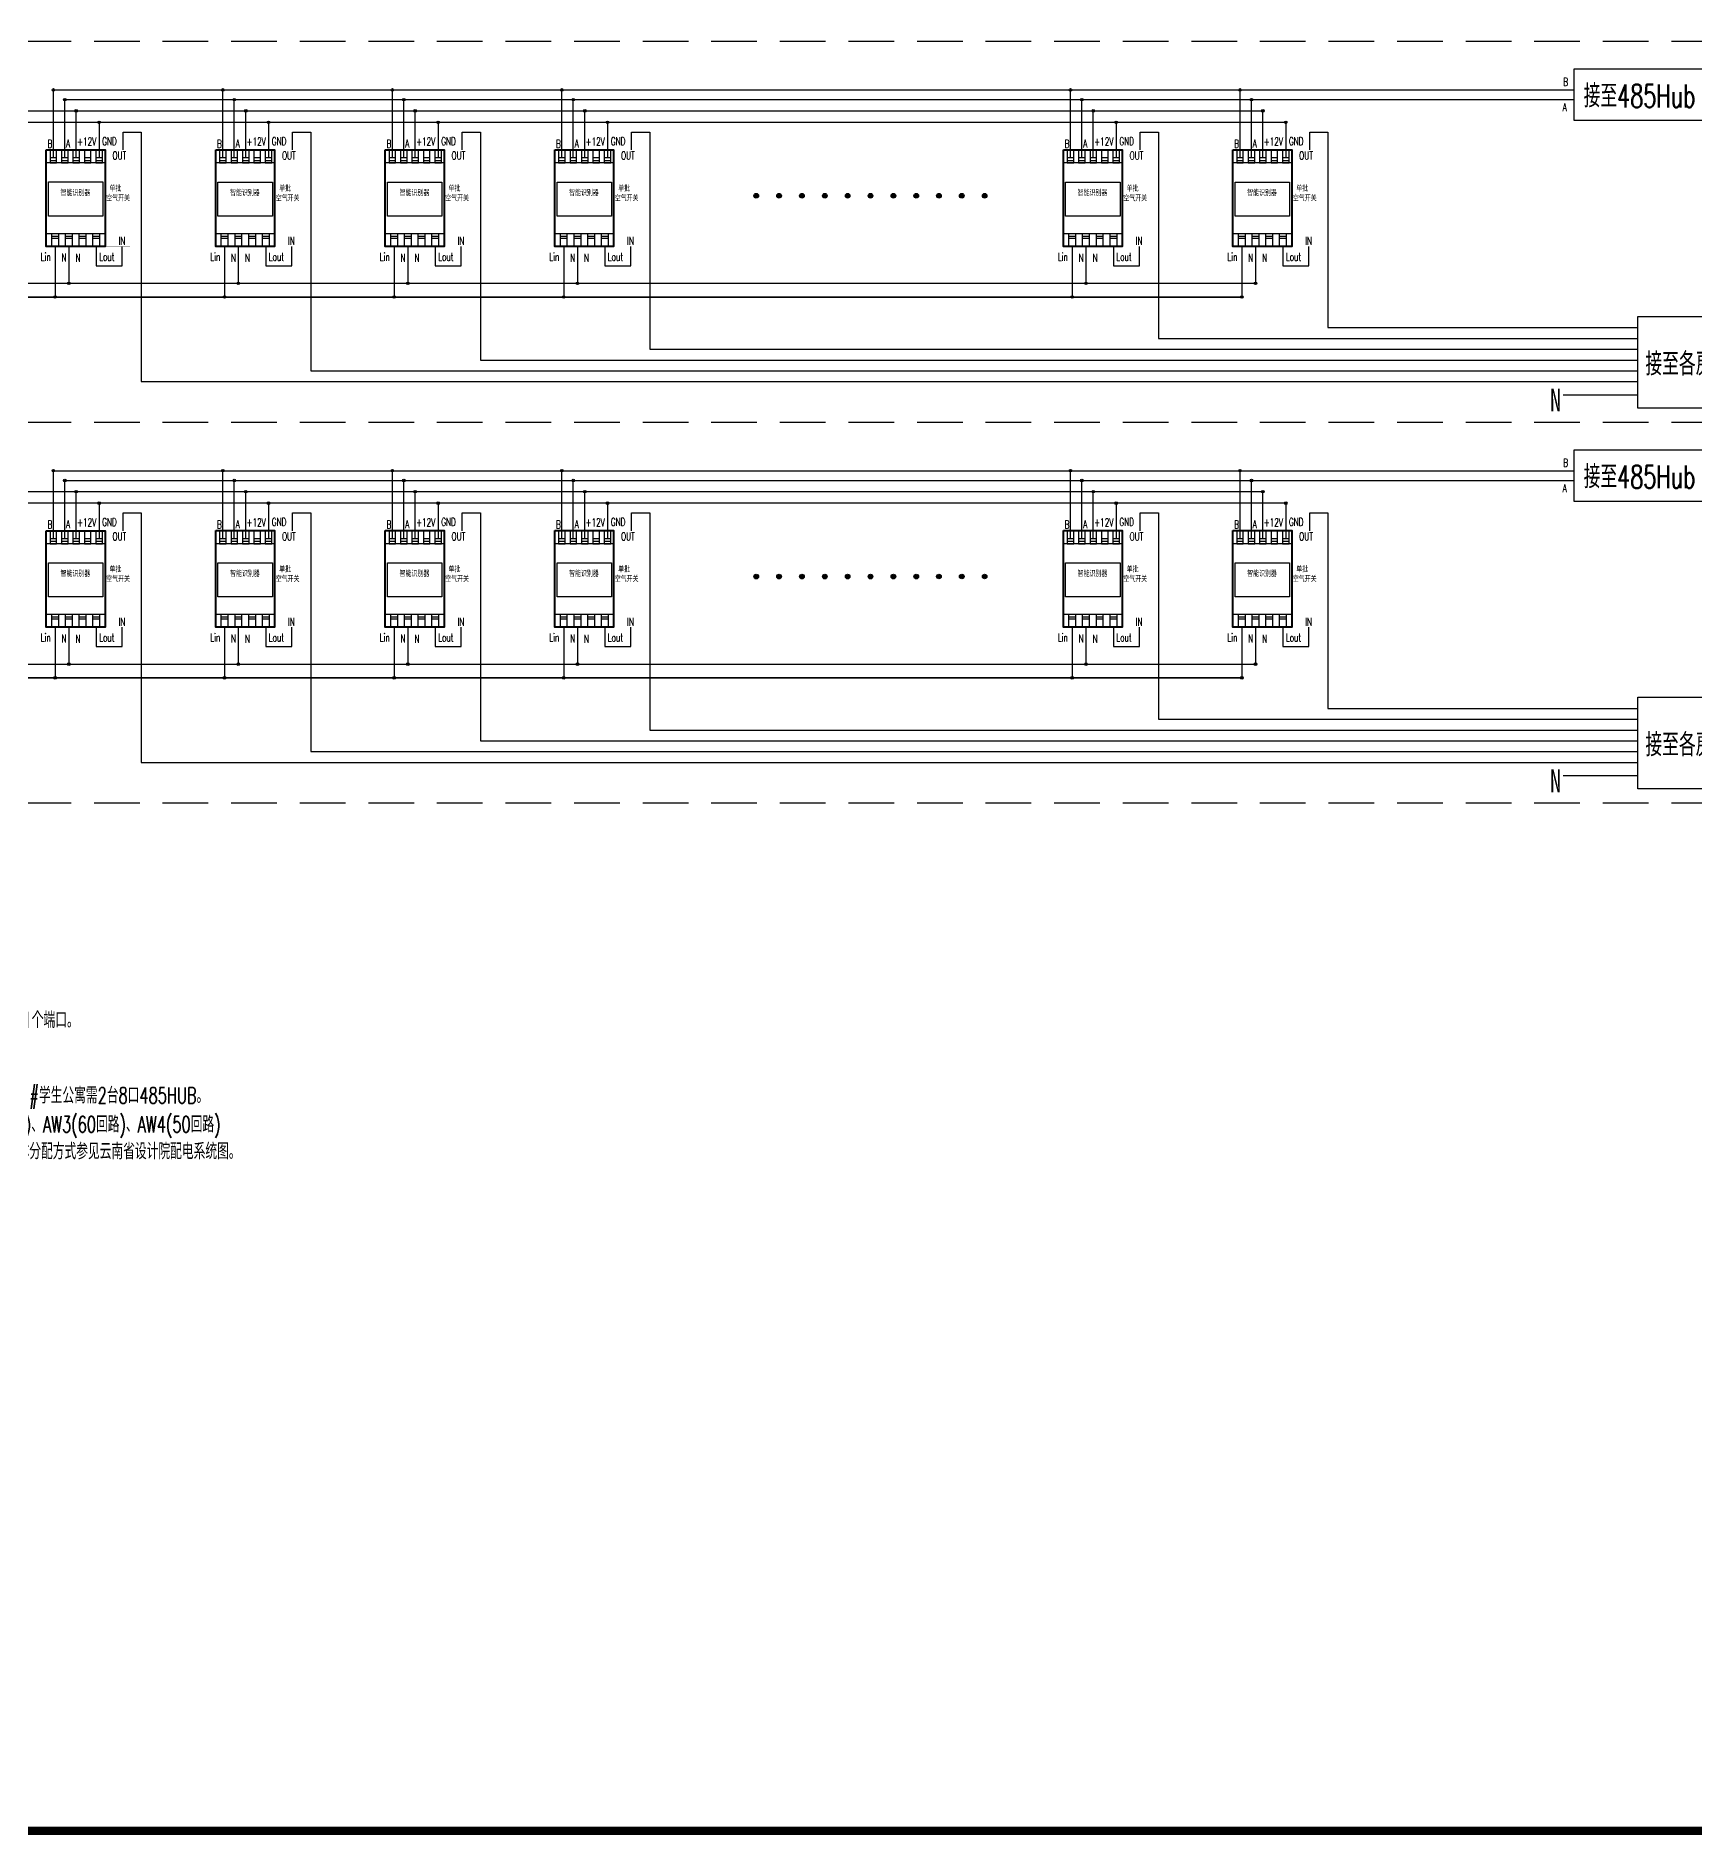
# Model space of a CAD drawing. Header units: millimetres. Extents: x -14098 to 347972, y -58509 to 133182.
# Drawn here: x 27629 to 63893, y 38910 to 78253 of the extents above; entities that cross this region are included whole.
import ezdxf
from ezdxf.enums import TextEntityAlignment as Align

# ---------------------------------------------------------------- set-up
doc = ezdxf.new("R2010")
doc.units = ezdxf.units.MM
doc.header["$LTSCALE"] = 1000
doc.linetypes.add('DASHED2', pattern=[0.375, 0.25, -0.125])
for name, color, linetype in [('5剖面线层', 1, 'Continuous'), ('6文字层', 3, 'Continuous'), ('RD', 1, 'Continuous'), ('图框', 7, 'Continuous')]:
    doc.layers.add(name, color=color, linetype=linetype)
doc.styles.add('PC_TEXTSTYLE', font='simplex.shx', dxfattribs={"width": 0.707, "bigfont": 'intecad.shx'})
doc.styles.add('Z', font='romans', dxfattribs={"width": 0.8, "bigfont": 'z'})
doc.styles.add('样式 1', font='', dxfattribs={"width": 0.707})
doc.styles.get('样式 1').set_extended_font_data('KaiTi_GB2312')

# ---------------------------------------------------------------- blocks, each defined once
blk = doc.blocks.new('A$C324759D8')
for p, q in [((276, 2276), (276, 2607)), ((526, 2276), (526, 2607))]:
    blk.add_line(p, q)
for points in [[(122, 2452), (1407, 2452), (1407, 2166), (122, 2166)], [(204, 2166), (348, 2166), (348, 2452), (204, 2452)], [(454, 2166), (598, 2166), (598, 2452), (454, 2452)], [(704, 2166), (848, 2166), (848, 2452), (704, 2452)], [(954, 2166), (1098, 2166), (1098, 2452), (954, 2452)], [(1204, 2166), (1348, 2166), (1348, 2452), (1204, 2452)], [(204, 2223), (348, 2223), (348, 2276), (204, 2276)], [(454, 2223), (598, 2223), (598, 2276), (454, 2276)], [(704, 2223), (848, 2223), (848, 2276), (704, 2276)], [(954, 2223), (1098, 2223), (1098, 2276), (954, 2276)], [(1204, 2223), (1348, 2223), (1348, 2276), (1204, 2276)], [(169, 1749), (1360, 1749), (1360, 1005), (169, 1005)], [(122, 624), (1407, 624), (1407, 338), (122, 338)], [(242, 624), (387, 624), (387, 338), (242, 338)], [(242, 567), (387, 567), (387, 514), (242, 514)], [(542, 624), (687, 624), (687, 338), (542, 338)], [(542, 567), (687, 567), (687, 514), (542, 514)], [(842, 624), (987, 624), (987, 338), (842, 338)], [(842, 567), (987, 567), (987, 514), (842, 514)], [(1142, 624), (1287, 624), (1287, 338), (1142, 338)], [(1142, 567), (1287, 567), (1287, 514), (1142, 514)]]:
    blk.add_lwpolyline(points, close=True)
at = {"lineweight": 40}
blk.add_lwpolyline([(122, 2452), (1407, 2452), (1407, 338), (122, 338)], close=True, dxfattribs=at)
at = {"layer": 'RD', "color": 0, "const_width": 1}
blk.add_lwpolyline([(1407, 2452), (1950, 2452), (1950, 338), (1407, 338), (1407, 2452)], dxfattribs=at)
at = {"layer": '6文字层', "color": 7, "style": 'PC_TEXTSTYLE', "width": 0.667}
for s, p in [('B', (148, 2499)), ('A', (555, 2504)), ('+12V', (795, 2546)), ('GND', (1345, 2554)), ('OUT', (1570, 2239)), ('IN', (1701, 372)), ('Lin', (0, 28)), ('N', (455, 7)), ('N', (761, 0)), ('Lout', (1278, 27))]:
    blk.add_text(s, height=175, dxfattribs=at).set_placement(p)
at = {"layer": '6文字层', "color": 7, "style": 'Z', "width": 0.8}
for s, p in [('智能识别器', (433, 1571)), ('单批', (1505, 1668)), ('空气开关', (1432, 1456))]:
    blk.add_text(s, height=125, dxfattribs=at).set_placement(p, align=Align.TOP_LEFT)

msp = doc.modelspace()

# ---------------------------------------------------------------- hatches: boundary and pattern name
at = {"layer": '5剖面线层'}
h = msp.add_hatch(color=5, dxfattribs=at)
h.paths.add_polyline_path([(27980, 77073), (28009, 77073), (28037, 77073, 1)])
h.paths.add_polyline_path([(28037, 77073), (28009, 77073), (28009, 77045, 0.414214)])
h.paths.add_polyline_path([(28009, 77073), (27980, 77073, 0.414214), (28009, 77045)])
h = msp.add_hatch(color=5, dxfattribs=at)
h.paths.add_polyline_path([(28230, 76860), (28259, 76860), (28287, 76860, 1)])
h.paths.add_polyline_path([(28287, 76860), (28259, 76860), (28259, 76831, 0.414214)])
h.paths.add_polyline_path([(28259, 76860), (28230, 76860, 0.414214), (28259, 76831)])
h = msp.add_hatch(color=5, dxfattribs=at)
h.paths.add_polyline_path([(31688, 77073), (31717, 77073), (31745, 77073, 1)])
h.paths.add_polyline_path([(31745, 77073), (31717, 77073), (31717, 77045, 0.414214)])
h.paths.add_polyline_path([(31717, 77073), (31688, 77073, 0.414214), (31717, 77045)])
h = msp.add_hatch(color=5, dxfattribs=at)
h.paths.add_polyline_path([(31938, 76860), (31967, 76860), (31995, 76860, 1)])
h.paths.add_polyline_path([(31995, 76860), (31967, 76860), (31967, 76831, 0.414214)])
h.paths.add_polyline_path([(31967, 76860), (31938, 76860, 0.414214), (31967, 76831)])
h = msp.add_hatch(color=5, dxfattribs=at)
h.paths.add_polyline_path([(35396, 77073), (35424, 77073), (35453, 77073, 1)])
h.paths.add_polyline_path([(35453, 77073), (35424, 77073), (35424, 77045, 0.414214)])
h.paths.add_polyline_path([(35424, 77073), (35396, 77073, 0.414214), (35424, 77045)])
h = msp.add_hatch(color=5, dxfattribs=at)
h.paths.add_polyline_path([(35646, 76860), (35674, 76860), (35703, 76860, 1)])
h.paths.add_polyline_path([(35703, 76860), (35674, 76860), (35674, 76831, 0.414214)])
h.paths.add_polyline_path([(35674, 76860), (35646, 76860, 0.414214), (35674, 76831)])
h = msp.add_hatch(color=5, dxfattribs=at)
h.paths.add_polyline_path([(39104, 77073), (39132, 77073), (39160, 77073, 1)])
h.paths.add_polyline_path([(39160, 77073), (39132, 77073), (39132, 77045, 0.414214)])
h.paths.add_polyline_path([(39132, 77073), (39104, 77073, 0.414214), (39132, 77045)])
h = msp.add_hatch(color=5, dxfattribs=at)
h.paths.add_polyline_path([(39354, 76860), (39382, 76860), (39410, 76860, 1)])
h.paths.add_polyline_path([(39410, 76860), (39382, 76860), (39382, 76831, 0.414214)])
h.paths.add_polyline_path([(39382, 76860), (39354, 76860, 0.414214), (39382, 76831)])
h = msp.add_hatch(color=5, dxfattribs=at)
h.paths.add_polyline_path([(50227, 77073), (50255, 77073), (50284, 77073, 1)])
h.paths.add_polyline_path([(50284, 77073), (50255, 77073), (50255, 77045, 0.414214)])
h.paths.add_polyline_path([(50255, 77073), (50227, 77073, 0.414214), (50255, 77045)])
h = msp.add_hatch(color=5, dxfattribs=at)
h.paths.add_polyline_path([(50477, 76860), (50505, 76860), (50534, 76860, 1)])
h.paths.add_polyline_path([(50534, 76860), (50505, 76860), (50505, 76831, 0.414214)])
h.paths.add_polyline_path([(50505, 76860), (50477, 76860, 0.414214), (50505, 76831)])
h = msp.add_hatch(color=5, dxfattribs=at)
h.paths.add_polyline_path([(53935, 77073), (53963, 77073), (53991, 77073, 1)])
h.paths.add_polyline_path([(53991, 77073), (53963, 77073), (53963, 77045, 0.414214)])
h.paths.add_polyline_path([(53963, 77073), (53935, 77073, 0.414214), (53963, 77045)])
h = msp.add_hatch(color=5, dxfattribs=at)
h.paths.add_polyline_path([(54185, 76860), (54213, 76860), (54241, 76860, 1)])
h.paths.add_polyline_path([(54241, 76860), (54213, 76860), (54213, 76831, 0.414214)])
h.paths.add_polyline_path([(54213, 76860), (54185, 76860, 0.414214), (54213, 76831)])
h = msp.add_hatch(color=4, dxfattribs=at)
h.paths.add_polyline_path([(28480, 76616), (28509, 76616), (28537, 76616, 1)])
h.paths.add_polyline_path([(28537, 76616), (28509, 76616), (28509, 76587, 0.414214)])
h.paths.add_polyline_path([(28509, 76616), (28480, 76616, 0.414214), (28509, 76587)])
h = msp.add_hatch(color=6, dxfattribs=at)
h.paths.add_polyline_path([(28980, 76363), (29009, 76363), (29037, 76363, 1)])
h.paths.add_polyline_path([(29037, 76363), (29009, 76363), (29009, 76335, 0.414214)])
h.paths.add_polyline_path([(29009, 76363), (28980, 76363, 0.414214), (29009, 76335)])
h = msp.add_hatch(color=6, dxfattribs=at)
h.paths.add_polyline_path([(28980, 76363), (29009, 76363), (29037, 76363, 1)])
h.paths.add_polyline_path([(29037, 76363), (29009, 76363), (29009, 76335, 0.414214)])
h.paths.add_polyline_path([(29009, 76363), (28980, 76363, 0.414214), (29009, 76335)])
h = msp.add_hatch(color=4, dxfattribs=at)
h.paths.add_polyline_path([(32188, 76616), (32217, 76616), (32245, 76616, 1)])
h.paths.add_polyline_path([(32245, 76616), (32217, 76616), (32217, 76587, 0.414214)])
h.paths.add_polyline_path([(32217, 76616), (32188, 76616, 0.414214), (32217, 76587)])
h = msp.add_hatch(color=6, dxfattribs=at)
h.paths.add_polyline_path([(32688, 76363), (32717, 76363), (32745, 76363, 1)])
h.paths.add_polyline_path([(32745, 76363), (32717, 76363), (32717, 76335, 0.414214)])
h.paths.add_polyline_path([(32717, 76363), (32688, 76363, 0.414214), (32717, 76335)])
h = msp.add_hatch(color=6, dxfattribs=at)
h.paths.add_polyline_path([(32688, 76363), (32717, 76363), (32745, 76363, 1)])
h.paths.add_polyline_path([(32745, 76363), (32717, 76363), (32717, 76335, 0.414214)])
h.paths.add_polyline_path([(32717, 76363), (32688, 76363, 0.414214), (32717, 76335)])
h = msp.add_hatch(color=4, dxfattribs=at)
h.paths.add_polyline_path([(35896, 76616), (35924, 76616), (35953, 76616, 1)])
h.paths.add_polyline_path([(35953, 76616), (35924, 76616), (35924, 76587, 0.414214)])
h.paths.add_polyline_path([(35924, 76616), (35896, 76616, 0.414214), (35924, 76587)])
h = msp.add_hatch(color=6, dxfattribs=at)
h.paths.add_polyline_path([(36396, 76363), (36424, 76363), (36453, 76363, 1)])
h.paths.add_polyline_path([(36453, 76363), (36424, 76363), (36424, 76335, 0.414214)])
h.paths.add_polyline_path([(36424, 76363), (36396, 76363, 0.414214), (36424, 76335)])
h = msp.add_hatch(color=6, dxfattribs=at)
h.paths.add_polyline_path([(36396, 76363), (36424, 76363), (36453, 76363, 1)])
h.paths.add_polyline_path([(36453, 76363), (36424, 76363), (36424, 76335, 0.414214)])
h.paths.add_polyline_path([(36424, 76363), (36396, 76363, 0.414214), (36424, 76335)])
h = msp.add_hatch(color=4, dxfattribs=at)
h.paths.add_polyline_path([(39604, 76616), (39632, 76616), (39660, 76616, 1)])
h.paths.add_polyline_path([(39660, 76616), (39632, 76616), (39632, 76587, 0.414214)])
h.paths.add_polyline_path([(39632, 76616), (39604, 76616, 0.414214), (39632, 76587)])
h = msp.add_hatch(color=6, dxfattribs=at)
h.paths.add_polyline_path([(40104, 76363), (40132, 76363), (40160, 76363, 1)])
h.paths.add_polyline_path([(40160, 76363), (40132, 76363), (40132, 76335, 0.414214)])
h.paths.add_polyline_path([(40132, 76363), (40104, 76363, 0.414214), (40132, 76335)])
h = msp.add_hatch(color=6, dxfattribs=at)
h.paths.add_polyline_path([(40104, 76363), (40132, 76363), (40160, 76363, 1)])
h.paths.add_polyline_path([(40160, 76363), (40132, 76363), (40132, 76335, 0.414214)])
h.paths.add_polyline_path([(40132, 76363), (40104, 76363, 0.414214), (40132, 76335)])
h = msp.add_hatch(color=4, dxfattribs=at)
h.paths.add_polyline_path([(50727, 76616), (50755, 76616), (50784, 76616, 1)])
h.paths.add_polyline_path([(50784, 76616), (50755, 76616), (50755, 76587, 0.414214)])
h.paths.add_polyline_path([(50755, 76616), (50727, 76616, 0.414214), (50755, 76587)])
h = msp.add_hatch(color=6, dxfattribs=at)
h.paths.add_polyline_path([(51227, 76363), (51255, 76363), (51284, 76363, 1)])
h.paths.add_polyline_path([(51284, 76363), (51255, 76363), (51255, 76335, 0.414214)])
h.paths.add_polyline_path([(51255, 76363), (51227, 76363, 0.414214), (51255, 76335)])
h = msp.add_hatch(color=6, dxfattribs=at)
h.paths.add_polyline_path([(51227, 76363), (51255, 76363), (51284, 76363, 1)])
h.paths.add_polyline_path([(51284, 76363), (51255, 76363), (51255, 76335, 0.414214)])
h.paths.add_polyline_path([(51255, 76363), (51227, 76363, 0.414214), (51255, 76335)])
h = msp.add_hatch(color=4, dxfattribs=at)
h.paths.add_polyline_path([(54435, 76616), (54463, 76616), (54491, 76616, 1)])
h.paths.add_polyline_path([(54491, 76616), (54463, 76616), (54463, 76587, 0.414214)])
h.paths.add_polyline_path([(54463, 76616), (54435, 76616, 0.414214), (54463, 76587)])
h = msp.add_hatch(color=6, dxfattribs=at)
h.paths.add_polyline_path([(54935, 76363), (54963, 76363), (54991, 76363, 1)])
h.paths.add_polyline_path([(54991, 76363), (54963, 76363), (54963, 76335, 0.414214)])
h.paths.add_polyline_path([(54963, 76363), (54935, 76363, 0.414214), (54963, 76335)])
h = msp.add_hatch(color=6, dxfattribs=at)
h.paths.add_polyline_path([(54935, 76363), (54963, 76363), (54991, 76363, 1)])
h.paths.add_polyline_path([(54991, 76363), (54963, 76363), (54963, 76335, 0.414214)])
h.paths.add_polyline_path([(54963, 76363), (54935, 76363, 0.414214), (54963, 76335)])
for points in [[(43432, 74758, 1), (43331, 74758, 1)], [(43932, 74758, 1), (43831, 74758, 1)], [(44432, 74758, 1), (44331, 74758, 1)], [(44932, 74758, 1), (44831, 74758, 1)], [(45432, 74758, 1), (45331, 74758, 1)], [(45932, 74758, 1), (45831, 74758, 1)], [(46432, 74758, 1), (46331, 74758, 1)], [(46932, 74758, 1), (46831, 74758, 1)], [(47428, 74759, 1), (47327, 74759, 1)], [(47928, 74759, 1), (47827, 74759, 1)], [(48428, 74759, 1), (48327, 74759, 1)], [(43432, 66430, 1), (43331, 66430, 1)], [(43932, 66430, 1), (43831, 66430, 1)], [(44432, 66430, 1), (44331, 66430, 1)], [(44932, 66430, 1), (44831, 66430, 1)], [(45432, 66430, 1), (45331, 66430, 1)], [(45932, 66430, 1), (45831, 66430, 1)], [(46432, 66430, 1), (46331, 66430, 1)], [(46932, 66430, 1), (46831, 66430, 1)], [(47428, 66432, 1), (47327, 66432, 1)], [(47928, 66432, 1), (47827, 66432, 1)], [(48428, 66432, 1), (48327, 66432, 1)]]:
    msp.add_hatch(color=4, dxfattribs=at).paths.add_polyline_path(points)
h = msp.add_hatch(color=4, dxfattribs=at)
h.paths.add_polyline_path([(28319, 72844), (28347, 72844), (28376, 72844, 1)])
h.paths.add_polyline_path([(28376, 72844), (28347, 72844), (28347, 72815, 0.414214)])
h.paths.add_polyline_path([(28347, 72844), (28319, 72844, 0.414214), (28347, 72815)])
h = msp.add_hatch(color=4, dxfattribs=at)
h.paths.add_polyline_path([(32027, 72844), (32055, 72844), (32084, 72844, 1)])
h.paths.add_polyline_path([(32084, 72844), (32055, 72844), (32055, 72815, 0.414214)])
h.paths.add_polyline_path([(32055, 72844), (32027, 72844, 0.414214), (32055, 72815)])
h = msp.add_hatch(color=4, dxfattribs=at)
h.paths.add_polyline_path([(35734, 72844), (35763, 72844), (35791, 72844, 1)])
h.paths.add_polyline_path([(35791, 72844), (35763, 72844), (35763, 72815, 0.414214)])
h.paths.add_polyline_path([(35763, 72844), (35734, 72844, 0.414214), (35763, 72815)])
h = msp.add_hatch(color=4, dxfattribs=at)
h.paths.add_polyline_path([(39442, 72844), (39471, 72844), (39499, 72844, 1)])
h.paths.add_polyline_path([(39499, 72844), (39471, 72844), (39471, 72815, 0.414214)])
h.paths.add_polyline_path([(39471, 72844), (39442, 72844, 0.414214), (39471, 72815)])
h = msp.add_hatch(color=4, dxfattribs=at)
h.paths.add_polyline_path([(50565, 72844), (50594, 72844), (50622, 72844, 1)])
h.paths.add_polyline_path([(50622, 72844), (50594, 72844), (50594, 72815, 0.414214)])
h.paths.add_polyline_path([(50594, 72844), (50565, 72844, 0.414214), (50594, 72815)])
h = msp.add_hatch(color=4, dxfattribs=at)
h.paths.add_polyline_path([(54273, 72844), (54302, 72844), (54330, 72844, 1)])
h.paths.add_polyline_path([(54330, 72844), (54302, 72844), (54302, 72815, 0.414214)])
h.paths.add_polyline_path([(54302, 72844), (54273, 72844, 0.414214), (54302, 72815)])
h = msp.add_hatch(color=1, dxfattribs=at)
h.paths.add_polyline_path([(28019, 72544), (28047, 72544), (28076, 72544, 1)])
h.paths.add_polyline_path([(28076, 72544), (28047, 72544), (28047, 72516, 0.414214)])
h.paths.add_polyline_path([(28047, 72544), (28019, 72544, 0.414214), (28047, 72516)])
h = msp.add_hatch(color=1, dxfattribs=at)
h.paths.add_polyline_path([(31727, 72544), (31755, 72544), (31784, 72544, 1)])
h.paths.add_polyline_path([(31784, 72544), (31755, 72544), (31755, 72516, 0.414214)])
h.paths.add_polyline_path([(31755, 72544), (31727, 72544, 0.414214), (31755, 72516)])
h = msp.add_hatch(color=1, dxfattribs=at)
h.paths.add_polyline_path([(35434, 72544), (35463, 72544), (35491, 72544, 1)])
h.paths.add_polyline_path([(35491, 72544), (35463, 72544), (35463, 72516, 0.414214)])
h.paths.add_polyline_path([(35463, 72544), (35434, 72544, 0.414214), (35463, 72516)])
h = msp.add_hatch(color=1, dxfattribs=at)
h.paths.add_polyline_path([(39142, 72544), (39171, 72544), (39199, 72544, 1)])
h.paths.add_polyline_path([(39199, 72544), (39171, 72544), (39171, 72516, 0.414214)])
h.paths.add_polyline_path([(39171, 72544), (39142, 72544, 0.414214), (39171, 72516)])
h = msp.add_hatch(color=1, dxfattribs=at)
h.paths.add_polyline_path([(50265, 72544), (50294, 72544), (50322, 72544, 1)])
h.paths.add_polyline_path([(50322, 72544), (50294, 72544), (50294, 72516, 0.414214)])
h.paths.add_polyline_path([(50294, 72544), (50265, 72544, 0.414214), (50294, 72516)])
h = msp.add_hatch(color=1, dxfattribs=at)
h.paths.add_polyline_path([(53973, 72544), (54002, 72544), (54030, 72544, 1)])
h.paths.add_polyline_path([(54030, 72544), (54002, 72544), (54002, 72516, 0.414214)])
h.paths.add_polyline_path([(54002, 72544), (53973, 72544, 0.414214), (54002, 72516)])
h = msp.add_hatch(color=5, dxfattribs=at)
h.paths.add_polyline_path([(27980, 68746), (28009, 68746), (28037, 68746, 1)])
h.paths.add_polyline_path([(28037, 68746), (28009, 68746), (28009, 68717, 0.414214)])
h.paths.add_polyline_path([(28009, 68746), (27980, 68746, 0.414214), (28009, 68717)])
h = msp.add_hatch(color=5, dxfattribs=at)
h.paths.add_polyline_path([(28230, 68532), (28259, 68532), (28287, 68532, 1)])
h.paths.add_polyline_path([(28287, 68532), (28259, 68532), (28259, 68503, 0.414214)])
h.paths.add_polyline_path([(28259, 68532), (28230, 68532, 0.414214), (28259, 68503)])
h = msp.add_hatch(color=5, dxfattribs=at)
h.paths.add_polyline_path([(31688, 68746), (31717, 68746), (31745, 68746, 1)])
h.paths.add_polyline_path([(31745, 68746), (31717, 68746), (31717, 68717, 0.414214)])
h.paths.add_polyline_path([(31717, 68746), (31688, 68746, 0.414214), (31717, 68717)])
h = msp.add_hatch(color=5, dxfattribs=at)
h.paths.add_polyline_path([(31938, 68532), (31967, 68532), (31995, 68532, 1)])
h.paths.add_polyline_path([(31995, 68532), (31967, 68532), (31967, 68503, 0.414214)])
h.paths.add_polyline_path([(31967, 68532), (31938, 68532, 0.414214), (31967, 68503)])
h = msp.add_hatch(color=5, dxfattribs=at)
h.paths.add_polyline_path([(35396, 68746), (35424, 68746), (35453, 68746, 1)])
h.paths.add_polyline_path([(35453, 68746), (35424, 68746), (35424, 68717, 0.414214)])
h.paths.add_polyline_path([(35424, 68746), (35396, 68746, 0.414214), (35424, 68717)])
h = msp.add_hatch(color=5, dxfattribs=at)
h.paths.add_polyline_path([(35646, 68532), (35674, 68532), (35703, 68532, 1)])
h.paths.add_polyline_path([(35703, 68532), (35674, 68532), (35674, 68503, 0.414214)])
h.paths.add_polyline_path([(35674, 68532), (35646, 68532, 0.414214), (35674, 68503)])
h = msp.add_hatch(color=5, dxfattribs=at)
h.paths.add_polyline_path([(39104, 68746), (39132, 68746), (39160, 68746, 1)])
h.paths.add_polyline_path([(39160, 68746), (39132, 68746), (39132, 68717, 0.414214)])
h.paths.add_polyline_path([(39132, 68746), (39104, 68746, 0.414214), (39132, 68717)])
h = msp.add_hatch(color=5, dxfattribs=at)
h.paths.add_polyline_path([(39354, 68532), (39382, 68532), (39410, 68532, 1)])
h.paths.add_polyline_path([(39410, 68532), (39382, 68532), (39382, 68503, 0.414214)])
h.paths.add_polyline_path([(39382, 68532), (39354, 68532, 0.414214), (39382, 68503)])
h = msp.add_hatch(color=5, dxfattribs=at)
h.paths.add_polyline_path([(50227, 68746), (50255, 68746), (50284, 68746, 1)])
h.paths.add_polyline_path([(50284, 68746), (50255, 68746), (50255, 68717, 0.414214)])
h.paths.add_polyline_path([(50255, 68746), (50227, 68746, 0.414214), (50255, 68717)])
h = msp.add_hatch(color=5, dxfattribs=at)
h.paths.add_polyline_path([(50477, 68532), (50505, 68532), (50534, 68532, 1)])
h.paths.add_polyline_path([(50534, 68532), (50505, 68532), (50505, 68503, 0.414214)])
h.paths.add_polyline_path([(50505, 68532), (50477, 68532, 0.414214), (50505, 68503)])
h = msp.add_hatch(color=5, dxfattribs=at)
h.paths.add_polyline_path([(53935, 68746), (53963, 68746), (53991, 68746, 1)])
h.paths.add_polyline_path([(53991, 68746), (53963, 68746), (53963, 68717, 0.414214)])
h.paths.add_polyline_path([(53963, 68746), (53935, 68746, 0.414214), (53963, 68717)])
h = msp.add_hatch(color=5, dxfattribs=at)
h.paths.add_polyline_path([(54185, 68532), (54213, 68532), (54241, 68532, 1)])
h.paths.add_polyline_path([(54241, 68532), (54213, 68532), (54213, 68503, 0.414214)])
h.paths.add_polyline_path([(54213, 68532), (54185, 68532, 0.414214), (54213, 68503)])
h = msp.add_hatch(color=4, dxfattribs=at)
h.paths.add_polyline_path([(28480, 68288), (28509, 68288), (28537, 68288, 1)])
h.paths.add_polyline_path([(28537, 68288), (28509, 68288), (28509, 68259, 0.414214)])
h.paths.add_polyline_path([(28509, 68288), (28480, 68288, 0.414214), (28509, 68259)])
h = msp.add_hatch(color=6, dxfattribs=at)
h.paths.add_polyline_path([(28980, 68035), (29009, 68035), (29037, 68035, 1)])
h.paths.add_polyline_path([(29037, 68035), (29009, 68035), (29009, 68007, 0.414214)])
h.paths.add_polyline_path([(29009, 68035), (28980, 68035, 0.414214), (29009, 68007)])
h = msp.add_hatch(color=6, dxfattribs=at)
h.paths.add_polyline_path([(28980, 68035), (29009, 68035), (29037, 68035, 1)])
h.paths.add_polyline_path([(29037, 68035), (29009, 68035), (29009, 68007, 0.414214)])
h.paths.add_polyline_path([(29009, 68035), (28980, 68035, 0.414214), (29009, 68007)])
h = msp.add_hatch(color=4, dxfattribs=at)
h.paths.add_polyline_path([(32188, 68288), (32217, 68288), (32245, 68288, 1)])
h.paths.add_polyline_path([(32245, 68288), (32217, 68288), (32217, 68259, 0.414214)])
h.paths.add_polyline_path([(32217, 68288), (32188, 68288, 0.414214), (32217, 68259)])
h = msp.add_hatch(color=6, dxfattribs=at)
h.paths.add_polyline_path([(32688, 68035), (32717, 68035), (32745, 68035, 1)])
h.paths.add_polyline_path([(32745, 68035), (32717, 68035), (32717, 68007, 0.414214)])
h.paths.add_polyline_path([(32717, 68035), (32688, 68035, 0.414214), (32717, 68007)])
h = msp.add_hatch(color=6, dxfattribs=at)
h.paths.add_polyline_path([(32688, 68035), (32717, 68035), (32745, 68035, 1)])
h.paths.add_polyline_path([(32745, 68035), (32717, 68035), (32717, 68007, 0.414214)])
h.paths.add_polyline_path([(32717, 68035), (32688, 68035, 0.414214), (32717, 68007)])
h = msp.add_hatch(color=4, dxfattribs=at)
h.paths.add_polyline_path([(35896, 68288), (35924, 68288), (35953, 68288, 1)])
h.paths.add_polyline_path([(35953, 68288), (35924, 68288), (35924, 68259, 0.414214)])
h.paths.add_polyline_path([(35924, 68288), (35896, 68288, 0.414214), (35924, 68259)])
h = msp.add_hatch(color=6, dxfattribs=at)
h.paths.add_polyline_path([(36396, 68035), (36424, 68035), (36453, 68035, 1)])
h.paths.add_polyline_path([(36453, 68035), (36424, 68035), (36424, 68007, 0.414214)])
h.paths.add_polyline_path([(36424, 68035), (36396, 68035, 0.414214), (36424, 68007)])
h = msp.add_hatch(color=6, dxfattribs=at)
h.paths.add_polyline_path([(36396, 68035), (36424, 68035), (36453, 68035, 1)])
h.paths.add_polyline_path([(36453, 68035), (36424, 68035), (36424, 68007, 0.414214)])
h.paths.add_polyline_path([(36424, 68035), (36396, 68035, 0.414214), (36424, 68007)])
h = msp.add_hatch(color=4, dxfattribs=at)
h.paths.add_polyline_path([(39604, 68288), (39632, 68288), (39660, 68288, 1)])
h.paths.add_polyline_path([(39660, 68288), (39632, 68288), (39632, 68259, 0.414214)])
h.paths.add_polyline_path([(39632, 68288), (39604, 68288, 0.414214), (39632, 68259)])
h = msp.add_hatch(color=6, dxfattribs=at)
h.paths.add_polyline_path([(40104, 68035), (40132, 68035), (40160, 68035, 1)])
h.paths.add_polyline_path([(40160, 68035), (40132, 68035), (40132, 68007, 0.414214)])
h.paths.add_polyline_path([(40132, 68035), (40104, 68035, 0.414214), (40132, 68007)])
h = msp.add_hatch(color=6, dxfattribs=at)
h.paths.add_polyline_path([(40104, 68035), (40132, 68035), (40160, 68035, 1)])
h.paths.add_polyline_path([(40160, 68035), (40132, 68035), (40132, 68007, 0.414214)])
h.paths.add_polyline_path([(40132, 68035), (40104, 68035, 0.414214), (40132, 68007)])
h = msp.add_hatch(color=4, dxfattribs=at)
h.paths.add_polyline_path([(50727, 68288), (50755, 68288), (50784, 68288, 1)])
h.paths.add_polyline_path([(50784, 68288), (50755, 68288), (50755, 68259, 0.414214)])
h.paths.add_polyline_path([(50755, 68288), (50727, 68288, 0.414214), (50755, 68259)])
h = msp.add_hatch(color=6, dxfattribs=at)
h.paths.add_polyline_path([(51227, 68035), (51255, 68035), (51284, 68035, 1)])
h.paths.add_polyline_path([(51284, 68035), (51255, 68035), (51255, 68007, 0.414214)])
h.paths.add_polyline_path([(51255, 68035), (51227, 68035, 0.414214), (51255, 68007)])
h = msp.add_hatch(color=6, dxfattribs=at)
h.paths.add_polyline_path([(51227, 68035), (51255, 68035), (51284, 68035, 1)])
h.paths.add_polyline_path([(51284, 68035), (51255, 68035), (51255, 68007, 0.414214)])
h.paths.add_polyline_path([(51255, 68035), (51227, 68035, 0.414214), (51255, 68007)])
h = msp.add_hatch(color=4, dxfattribs=at)
h.paths.add_polyline_path([(54435, 68288), (54463, 68288), (54491, 68288, 1)])
h.paths.add_polyline_path([(54491, 68288), (54463, 68288), (54463, 68259, 0.414214)])
h.paths.add_polyline_path([(54463, 68288), (54435, 68288, 0.414214), (54463, 68259)])
h = msp.add_hatch(color=6, dxfattribs=at)
h.paths.add_polyline_path([(54935, 68035), (54963, 68035), (54991, 68035, 1)])
h.paths.add_polyline_path([(54991, 68035), (54963, 68035), (54963, 68007, 0.414214)])
h.paths.add_polyline_path([(54963, 68035), (54935, 68035, 0.414214), (54963, 68007)])
h = msp.add_hatch(color=6, dxfattribs=at)
h.paths.add_polyline_path([(54935, 68035), (54963, 68035), (54991, 68035, 1)])
h.paths.add_polyline_path([(54991, 68035), (54963, 68035), (54963, 68007, 0.414214)])
h.paths.add_polyline_path([(54963, 68035), (54935, 68035, 0.414214), (54963, 68007)])
h = msp.add_hatch(color=4, dxfattribs=at)
h.paths.add_polyline_path([(28319, 64516), (28347, 64516), (28376, 64516, 1)])
h.paths.add_polyline_path([(28376, 64516), (28347, 64516), (28347, 64487, 0.414214)])
h.paths.add_polyline_path([(28347, 64516), (28319, 64516, 0.414214), (28347, 64487)])
h = msp.add_hatch(color=4, dxfattribs=at)
h.paths.add_polyline_path([(32027, 64516), (32055, 64516), (32084, 64516, 1)])
h.paths.add_polyline_path([(32084, 64516), (32055, 64516), (32055, 64487, 0.414214)])
h.paths.add_polyline_path([(32055, 64516), (32027, 64516, 0.414214), (32055, 64487)])
h = msp.add_hatch(color=4, dxfattribs=at)
h.paths.add_polyline_path([(35734, 64516), (35763, 64516), (35791, 64516, 1)])
h.paths.add_polyline_path([(35791, 64516), (35763, 64516), (35763, 64487, 0.414214)])
h.paths.add_polyline_path([(35763, 64516), (35734, 64516, 0.414214), (35763, 64487)])
h = msp.add_hatch(color=4, dxfattribs=at)
h.paths.add_polyline_path([(39442, 64516), (39471, 64516), (39499, 64516, 1)])
h.paths.add_polyline_path([(39499, 64516), (39471, 64516), (39471, 64487, 0.414214)])
h.paths.add_polyline_path([(39471, 64516), (39442, 64516, 0.414214), (39471, 64487)])
h = msp.add_hatch(color=4, dxfattribs=at)
h.paths.add_polyline_path([(50565, 64516), (50594, 64516), (50622, 64516, 1)])
h.paths.add_polyline_path([(50622, 64516), (50594, 64516), (50594, 64487, 0.414214)])
h.paths.add_polyline_path([(50594, 64516), (50565, 64516, 0.414214), (50594, 64487)])
h = msp.add_hatch(color=4, dxfattribs=at)
h.paths.add_polyline_path([(54273, 64516), (54302, 64516), (54330, 64516, 1)])
h.paths.add_polyline_path([(54330, 64516), (54302, 64516), (54302, 64487, 0.414214)])
h.paths.add_polyline_path([(54302, 64516), (54273, 64516, 0.414214), (54302, 64487)])
h = msp.add_hatch(color=1, dxfattribs=at)
h.paths.add_polyline_path([(28019, 64216), (28047, 64216), (28076, 64216, 1)])
h.paths.add_polyline_path([(28076, 64216), (28047, 64216), (28047, 64188, 0.414214)])
h.paths.add_polyline_path([(28047, 64216), (28019, 64216, 0.414214), (28047, 64188)])
h = msp.add_hatch(color=1, dxfattribs=at)
h.paths.add_polyline_path([(31727, 64216), (31755, 64216), (31784, 64216, 1)])
h.paths.add_polyline_path([(31784, 64216), (31755, 64216), (31755, 64188, 0.414214)])
h.paths.add_polyline_path([(31755, 64216), (31727, 64216, 0.414214), (31755, 64188)])
h = msp.add_hatch(color=1, dxfattribs=at)
h.paths.add_polyline_path([(35434, 64216), (35463, 64216), (35491, 64216, 1)])
h.paths.add_polyline_path([(35491, 64216), (35463, 64216), (35463, 64188, 0.414214)])
h.paths.add_polyline_path([(35463, 64216), (35434, 64216, 0.414214), (35463, 64188)])
h = msp.add_hatch(color=1, dxfattribs=at)
h.paths.add_polyline_path([(39142, 64216), (39171, 64216), (39199, 64216, 1)])
h.paths.add_polyline_path([(39199, 64216), (39171, 64216), (39171, 64188, 0.414214)])
h.paths.add_polyline_path([(39171, 64216), (39142, 64216, 0.414214), (39171, 64188)])
h = msp.add_hatch(color=1, dxfattribs=at)
h.paths.add_polyline_path([(50265, 64216), (50294, 64216), (50322, 64216, 1)])
h.paths.add_polyline_path([(50322, 64216), (50294, 64216), (50294, 64188, 0.414214)])
h.paths.add_polyline_path([(50294, 64216), (50265, 64216, 0.414214), (50294, 64188)])
h = msp.add_hatch(color=1, dxfattribs=at)
h.paths.add_polyline_path([(53973, 64216), (54002, 64216), (54030, 64216, 1)])
h.paths.add_polyline_path([(54030, 64216), (54002, 64216), (54002, 64188, 0.414214)])
h.paths.add_polyline_path([(54002, 64216), (53973, 64216, 0.414214), (54002, 64188)])

# ---------------------------------------------------------------- linework, layer by layer
at = {"color": 5}
for p, q in [((28009, 75918), (28009, 77073)), ((28009, 77073), (61273, 77073)), ((28259, 75918), (28259, 76860)), ((28259, 76860), (61273, 76860)), ((31717, 75918), (31717, 77073)), ((31967, 75918), (31967, 76860)), ((35424, 75918), (35424, 77073)), ((35674, 75918), (35674, 76860)), ((39132, 75918), (39132, 77073)), ((39382, 75918), (39382, 76860)), ((50255, 75918), (50255, 77073)), ((50505, 75918), (50505, 76860)), ((53963, 75918), (53963, 77073)), ((54213, 75918), (54213, 76860)), ((28009, 67590), (28009, 68746)), ((28009, 68746), (61273, 68746)), ((28259, 67590), (28259, 68532)), ((28259, 68532), (61273, 68532)), ((31717, 67590), (31717, 68746)), ((31967, 67590), (31967, 68532)), ((35424, 67590), (35424, 68746)), ((35674, 67590), (35674, 68532)), ((39132, 67590), (39132, 68746)), ((39382, 67590), (39382, 68532)), ((50255, 67590), (50255, 68746)), ((50505, 67590), (50505, 68532)), ((53963, 67590), (53963, 68746)), ((54213, 67590), (54213, 68532))]:
    msp.add_line(p, q, dxfattribs=at)
at = {"color": 6}
for p, q in [((29009, 76363), (25468, 76363)), ((29009, 76363), (29009, 75586)), ((54963, 76363), (29009, 76363)), ((29009, 76363), (29009, 75586)), ((32717, 76363), (32717, 75586)), ((32717, 76363), (32717, 75586)), ((36424, 76363), (36424, 75586)), ((36424, 76363), (36424, 75586)), ((40132, 76363), (40132, 75586)), ((40132, 76363), (40132, 75586)), ((51255, 76363), (51255, 75586)), ((51255, 76363), (51255, 75586)), ((54963, 76363), (54963, 75586)), ((54963, 76363), (54963, 75586)), ((29009, 68035), (25468, 68035)), ((29009, 68035), (29009, 67258)), ((54963, 68035), (29009, 68035)), ((29009, 68035), (29009, 67258)), ((32717, 68035), (32717, 67258)), ((32717, 68035), (32717, 67258)), ((36424, 68035), (36424, 67258)), ((36424, 68035), (36424, 67258)), ((40132, 68035), (40132, 67258)), ((40132, 68035), (40132, 67258)), ((51255, 68035), (51255, 67258)), ((51255, 68035), (51255, 67258)), ((54963, 68035), (54963, 67258)), ((54963, 68035), (54963, 67258))]:
    msp.add_line(p, q, dxfattribs=at)
at = {"color": 4}
for p, q in [((25968, 76616), (54463, 76616)), ((28509, 75586), (28509, 76616)), ((32217, 75586), (32217, 76616)), ((35924, 75586), (35924, 76616)), ((39632, 75586), (39632, 76616)), ((50755, 75586), (50755, 76616)), ((54463, 75586), (54463, 76616)), ((28347, 73649), (28347, 72844)), ((32055, 73649), (32055, 72844)), ((35763, 73649), (35763, 72844)), ((39471, 73649), (39471, 72844)), ((50594, 73649), (50594, 72844)), ((54302, 73649), (54302, 72844)), ((8540, 72844), (54302, 72844)), ((61029, 70405), (62667, 70405)), ((25968, 68288), (54463, 68288)), ((28509, 67258), (28509, 68288)), ((32217, 67258), (32217, 68288)), ((35924, 67258), (35924, 68288)), ((39632, 67258), (39632, 68288)), ((50755, 67258), (50755, 68288)), ((54463, 67258), (54463, 68288)), ((28347, 65321), (28347, 64516)), ((32055, 65321), (32055, 64516)), ((35763, 65321), (35763, 64516)), ((39471, 65321), (39471, 64516)), ((50594, 65321), (50594, 64516)), ((54302, 65321), (54302, 64516)), ((8540, 64516), (54302, 64516)), ((61029, 62077), (62667, 62077))]:
    msp.add_line(p, q, dxfattribs=at)
for p, q in [((28009, 75586), (28009, 75918)), ((28259, 75586), (28259, 75918)), ((28009, 67258), (28009, 67590)), ((28259, 67258), (28259, 67590))]:
    msp.add_line(p, q)
at = {"color": 1}
for p, q in [((28047, 73649), (28047, 72544)), ((31755, 73649), (31755, 72544)), ((35463, 73649), (35463, 72544)), ((39171, 73649), (39171, 72544)), ((50294, 73649), (50294, 72544)), ((54002, 73649), (54002, 72544)), ((28047, 65321), (28047, 64216)), ((31755, 65321), (31755, 64216)), ((35463, 65321), (35463, 64216)), ((39171, 65321), (39171, 64216)), ((50294, 65321), (50294, 64216)), ((54002, 65321), (54002, 64216))]:
    msp.add_line(p, q, dxfattribs=at)
at = {"color": 2}
for p, q in [((28947, 73649), (28947, 73228)), ((29517, 73228), (29517, 73649)), ((32655, 73649), (32655, 73228)), ((33225, 73228), (33225, 73649)), ((36363, 73649), (36363, 73228)), ((36932, 73228), (36932, 73649)), ((40071, 73649), (40071, 73228)), ((40640, 73228), (40640, 73649)), ((51194, 73649), (51194, 73228)), ((51763, 73228), (51763, 73649)), ((54902, 73649), (54902, 73228)), ((55471, 73228), (55471, 73649)), ((28947, 73228), (29517, 73228)), ((32655, 73228), (33225, 73228)), ((36363, 73228), (36932, 73228)), ((40071, 73228), (40640, 73228)), ((51194, 73228), (51763, 73228)), ((54902, 73228), (55471, 73228)), ((28947, 65321), (28947, 64900)), ((29517, 64900), (29517, 65321)), ((32655, 65321), (32655, 64900)), ((33225, 64900), (33225, 65321)), ((36363, 65321), (36363, 64900)), ((36932, 64900), (36932, 65321)), ((40071, 65321), (40071, 64900)), ((40640, 64900), (40640, 65321)), ((51194, 65321), (51194, 64900)), ((51763, 64900), (51763, 65321)), ((54902, 65321), (54902, 64900)), ((55471, 64900), (55471, 65321)), ((28947, 64900), (29517, 64900)), ((32655, 64900), (33225, 64900)), ((36363, 64900), (36932, 64900)), ((40071, 64900), (40640, 64900)), ((51194, 64900), (51763, 64900)), ((54902, 64900), (55471, 64900))]:
    msp.add_line(p, q, dxfattribs=at)
at = {"color": 1, "lineweight": 35}
for p, q in [((9910, 72544), (54002, 72544)), ((9910, 64216), (54002, 64216))]:
    msp.add_line(p, q, dxfattribs=at)
for points in [[(61273, 77533), (64243, 77533), (64243, 76401), (61273, 76401)], [(27855, 75762), (29140, 75762), (29140, 75476), (27855, 75476)], [(27937, 75476), (28081, 75476), (28081, 75762), (27937, 75762)], [(27937, 75533), (28081, 75533), (28081, 75586), (27937, 75586)], [(28187, 75476), (28331, 75476), (28331, 75762), (28187, 75762)], [(28187, 75533), (28331, 75533), (28331, 75586), (28187, 75586)], [(28437, 75476), (28581, 75476), (28581, 75762), (28437, 75762)], [(28437, 75533), (28581, 75533), (28581, 75586), (28437, 75586)], [(28687, 75476), (28831, 75476), (28831, 75762), (28687, 75762)], [(28687, 75533), (28831, 75533), (28831, 75586), (28687, 75586)], [(28937, 75476), (29081, 75476), (29081, 75762), (28937, 75762)], [(28937, 75533), (29081, 75533), (29081, 75586), (28937, 75586)], [(27902, 75060), (29093, 75060), (29093, 74315), (27902, 74315)], [(27855, 73934), (29140, 73934), (29140, 73649), (27855, 73649)], [(27975, 73934), (28119, 73934), (28119, 73649), (27975, 73649)], [(27975, 73877), (28119, 73877), (28119, 73825), (27975, 73825)], [(28275, 73934), (28419, 73934), (28419, 73649), (28275, 73649)], [(28275, 73877), (28419, 73877), (28419, 73825), (28275, 73825)], [(28575, 73934), (28719, 73934), (28719, 73649), (28575, 73649)], [(28575, 73877), (28719, 73877), (28719, 73825), (28575, 73825)], [(28875, 73934), (29019, 73934), (29019, 73649), (28875, 73649)], [(28875, 73877), (29019, 73877), (29019, 73825), (28875, 73825)], [(62667, 72120), (64531, 72120), (64531, 70116), (62667, 70116)], [(61273, 69205), (64243, 69205), (64243, 68073), (61273, 68073)], [(27855, 67434), (29140, 67434), (29140, 67148), (27855, 67148)], [(27937, 67148), (28081, 67148), (28081, 67434), (27937, 67434)], [(28187, 67148), (28331, 67148), (28331, 67434), (28187, 67434)], [(28437, 67148), (28581, 67148), (28581, 67434), (28437, 67434)], [(28687, 67148), (28831, 67148), (28831, 67434), (28687, 67434)], [(28937, 67148), (29081, 67148), (29081, 67434), (28937, 67434)], [(27937, 67205), (28081, 67205), (28081, 67258), (27937, 67258)], [(28187, 67205), (28331, 67205), (28331, 67258), (28187, 67258)], [(28437, 67205), (28581, 67205), (28581, 67258), (28437, 67258)], [(28687, 67205), (28831, 67205), (28831, 67258), (28687, 67258)], [(28937, 67205), (29081, 67205), (29081, 67258), (28937, 67258)], [(27902, 66732), (29093, 66732), (29093, 65987), (27902, 65987)], [(27855, 65606), (29140, 65606), (29140, 65321), (27855, 65321)], [(27975, 65606), (28119, 65606), (28119, 65321), (27975, 65321)], [(27975, 65549), (28119, 65549), (28119, 65497), (27975, 65497)], [(28275, 65606), (28419, 65606), (28419, 65321), (28275, 65321)], [(28275, 65549), (28419, 65549), (28419, 65497), (28275, 65497)], [(28575, 65606), (28719, 65606), (28719, 65321), (28575, 65321)], [(28575, 65549), (28719, 65549), (28719, 65497), (28575, 65497)], [(28875, 65606), (29019, 65606), (29019, 65321), (28875, 65321)], [(28875, 65549), (29019, 65549), (29019, 65497), (28875, 65497)], [(62667, 63792), (64531, 63792), (64531, 61788), (62667, 61788)]]:
    msp.add_lwpolyline(points, close=True)
at = {"lineweight": 40}
for points in [[(27855, 75762), (29140, 75762), (29140, 73649), (27855, 73649)], [(27855, 67434), (29140, 67434), (29140, 65321), (27855, 65321)]]:
    msp.add_lwpolyline(points, close=True, dxfattribs=at)
at = {"color": 5}
for centre in [(28009, 77073), (28259, 76860), (31717, 77073), (31967, 76860), (35424, 77073), (35674, 76860), (39132, 77073), (39382, 76860), (50255, 77073), (50505, 76860), (53963, 77073), (54213, 76860), (28009, 68746), (28259, 68532), (31717, 68746), (31967, 68532), (35424, 68746), (35674, 68532), (39132, 68746), (39382, 68532), (50255, 68746), (50505, 68532), (53963, 68746), (54213, 68532)]:
    msp.add_circle(centre, 28.4, dxfattribs=at)
at = {"color": 4}
for centre, radius in [((28509, 76616), 28.4), ((32217, 76616), 28.4), ((35924, 76616), 28.4), ((39632, 76616), 28.4), ((50755, 76616), 28.4), ((54463, 76616), 28.4), ((43382, 74758), 50.5), ((43882, 74758), 50.5), ((44382, 74758), 50.5), ((44882, 74758), 50.5), ((45382, 74758), 50.5), ((45882, 74758), 50.5), ((46382, 74758), 50.5), ((46882, 74758), 50.5), ((47378, 74759), 50.5), ((47878, 74759), 50.5), ((48378, 74759), 50.5), ((28347, 72844), 28.4), ((32055, 72844), 28.4), ((35763, 72844), 28.4), ((39471, 72844), 28.4), ((50594, 72844), 28.4), ((54302, 72844), 28.4), ((28509, 68288), 28.4), ((32217, 68288), 28.4), ((35924, 68288), 28.4), ((39632, 68288), 28.4), ((50755, 68288), 28.4), ((54463, 68288), 28.4), ((43382, 66430), 50.5), ((43882, 66430), 50.5), ((44382, 66430), 50.5), ((44882, 66430), 50.5), ((45382, 66430), 50.5), ((45882, 66430), 50.5), ((46382, 66430), 50.5), ((46882, 66430), 50.5), ((47378, 66432), 50.5), ((47878, 66432), 50.5), ((48378, 66432), 50.5), ((28347, 64516), 28.4), ((32055, 64516), 28.4), ((35763, 64516), 28.4), ((39471, 64516), 28.4), ((50594, 64516), 28.4), ((54302, 64516), 28.4)]:
    msp.add_circle(centre, radius, dxfattribs=at)
at = {"color": 6}
for centre in [(29009, 76363), (29009, 76363), (32717, 76363), (32717, 76363), (36424, 76363), (36424, 76363), (40132, 76363), (40132, 76363), (51255, 76363), (51255, 76363), (54963, 76363), (54963, 76363), (29009, 68035), (29009, 68035), (32717, 68035), (32717, 68035), (36424, 68035), (36424, 68035), (40132, 68035), (40132, 68035), (51255, 68035), (51255, 68035), (54963, 68035), (54963, 68035)]:
    msp.add_circle(centre, 28.4, dxfattribs=at)
at = {"color": 1}
for centre in [(28047, 72544), (31755, 72544), (35463, 72544), (39171, 72544), (50294, 72544), (54002, 72544), (28047, 64216), (31755, 64216), (35463, 64216), (39171, 64216), (50294, 64216), (54002, 64216)]:
    msp.add_circle(centre, 28.4, dxfattribs=at)
at = {"layer": 'RD', "color": 252, "linetype": 'DASHED2', "ltscale": 4}
for p, q in [((13899, 78136), (68431, 78136)), ((13899, 69808), (68431, 69808)), ((13899, 61480), (68431, 61480))]:
    msp.add_line(p, q, dxfattribs=at)
at = {"layer": 'RD', "color": 2}
for p, q in [((29533, 75762), (29533, 76149)), ((29533, 76149), (29933, 76149)), ((29933, 76149), (29933, 70694)), ((33241, 75762), (33241, 76149)), ((33241, 76149), (33640, 76149)), ((33640, 76149), (33640, 70930)), ((36949, 75762), (36949, 76149)), ((36949, 76149), (37348, 76149)), ((37348, 76149), (37348, 71166)), ((40657, 75762), (40657, 76149)), ((40657, 76149), (41056, 76149)), ((41056, 76149), (41056, 71402)), ((51780, 75762), (51780, 76149)), ((51780, 76149), (52179, 76149)), ((52179, 76149), (52179, 71638)), ((55488, 75762), (55488, 76149)), ((55488, 76149), (55887, 76149)), ((55887, 76149), (55887, 71874)), ((52179, 71638), (62667, 71638)), ((55887, 71874), (62667, 71874)), ((41056, 71402), (62667, 71402)), ((33640, 70930), (62667, 70930)), ((37348, 71166), (62667, 71166)), ((29933, 70694), (62667, 70694)), ((29533, 67434), (29533, 67821)), ((29533, 67821), (29933, 67821)), ((29933, 67821), (29933, 62366)), ((33241, 67434), (33241, 67821)), ((33241, 67821), (33640, 67821)), ((33640, 67821), (33640, 62602)), ((36949, 67434), (36949, 67821)), ((36949, 67821), (37348, 67821)), ((37348, 67821), (37348, 62838)), ((40657, 67434), (40657, 67821)), ((40657, 67821), (41056, 67821)), ((41056, 67821), (41056, 63074)), ((51780, 67434), (51780, 67821)), ((51780, 67821), (52179, 67821)), ((52179, 67821), (52179, 63310)), ((55488, 67434), (55488, 67821)), ((55488, 67821), (55887, 67821)), ((55887, 67821), (55887, 63546)), ((55887, 63546), (62667, 63546)), ((41056, 63074), (62667, 63074)), ((52179, 63310), (62667, 63310)), ((33640, 62602), (62667, 62602)), ((37348, 62838), (62667, 62838)), ((29933, 62366), (62667, 62366))]:
    msp.add_line(p, q, dxfattribs=at)
at = {"layer": 'RD', "color": 0, "const_width": 1}
for points in [[(29140, 75762), (29683, 75762), (29683, 73649), (29140, 73649), (29140, 75762)], [(29140, 67434), (29683, 67434), (29683, 65321), (29140, 65321), (29140, 67434)]]:
    msp.add_lwpolyline(points, dxfattribs=at)
at = {"layer": '图框', "color": 7, "const_width": 180}
msp.add_lwpolyline([(-14008, 39000), (99992, 39000), (99992, 117000), (-14008, 117000)], close=True, dxfattribs=at)
msp.add_lwpolyline([(-14008, 39000), (99992, 39000), (99992, 117000), (-14008, 117000)], close=True, dxfattribs=at)

# ---------------------------------------------------------------- block references
at = {"layer": 'RD'}
for p in [(31441, 73310), (35148, 73310), (38856, 73310), (49979, 73310), (53687, 73310), (31441, 64983), (35148, 64983), (38856, 64983), (49979, 64983), (53687, 64983)]:
    msp.add_blockref('A$C324759D8', p, dxfattribs=at)

# ---------------------------------------------------------------- texts
at = {"layer": '6文字层', "color": 7, "style": 'PC_TEXTSTYLE', "width": 0.667}
for s, p in [('B', (61034, 77162)), ('A', (61021, 76607)), ('B', (27881, 75810)), ('A', (28288, 75814)), ('+12V', (28528, 75857)), ('GND', (29077, 75864)), ('OUT', (29303, 75550)), ('IN', (29434, 73682)), ('Lin', (27733, 73339)), ('N', (28187, 73318)), ('N', (28494, 73310)), ('Lout', (29011, 73337)), ('B', (61034, 68834)), ('A', (61021, 68279)), ('+12V', (28528, 67529)), ('GND', (29077, 67536)), ('B', (27881, 67482)), ('A', (28288, 67486)), ('OUT', (29303, 67222)), ('IN', (29434, 65354)), ('Lin', (27733, 65011)), ('N', (28187, 64990)), ('N', (28494, 64983)), ('Lout', (29011, 65009))]:
    msp.add_text(s, height=175, dxfattribs=at).set_placement(p)
at = {"layer": '6文字层', "color": 4, "style": 'PC_TEXTSTYLE', "width": 0.667}
for s, p in [('接至485Hub', (61478, 76691)), ('接至各房间', (62829, 70829)), ('接至485Hub', (61478, 68363)), ('接至各房间', (62829, 62501))]:
    msp.add_text(s, height=500, dxfattribs=at).set_placement(p)
at = {"layer": '6文字层', "color": 7, "style": 'Z', "width": 0.8}
for s, p in [('智能识别器', (28166, 74881)), ('空气开关', (29165, 74766)), ('单批', (29238, 74978)), ('智能识别器', (28166, 66553)), ('单批', (29238, 66650)), ('空气开关', (29165, 66438))]:
    msp.add_text(s, height=125, dxfattribs=at).set_placement(p, align=Align.TOP_LEFT)
at = {"layer": '6文字层', "style": '样式 1', "width": 0.707}
for p in [(60745, 70041), (60745, 61713)]:
    msp.add_text('N', height=500, dxfattribs=at).set_placement(p)
at = {"layer": '6文字层', "color": 3, "style": 'PC_TEXTSTYLE', "width": 0.667}
for s, p in [('注：1、每20个识别器为1通信组，将其A、B线分别串连后连至485Hub的1个端口。', (18526, 56911)), ('  4、单个485Hub支持240个识别器，超出数量时可集连多个485Hub,1#学生公寓需2台8口485HUB。', (18526, 55261)), ('5、1#学生公寓共计4台智能电控管理柜AW1(60回路)、AW2(50回路)、AW3(60回路)、AW4(50回路)', (18977, 54627)), ('为保证电力负载均衡，电控管理柜内A、B、C三相电需均衡分配。具体分配方式参见云南省设计院配电系统图。', (19435, 54038))]:
    msp.add_text(s, height=350, dxfattribs=at).set_placement(p, align=Align.TOP_LEFT)

doc.saveas('drawing.dxf')
